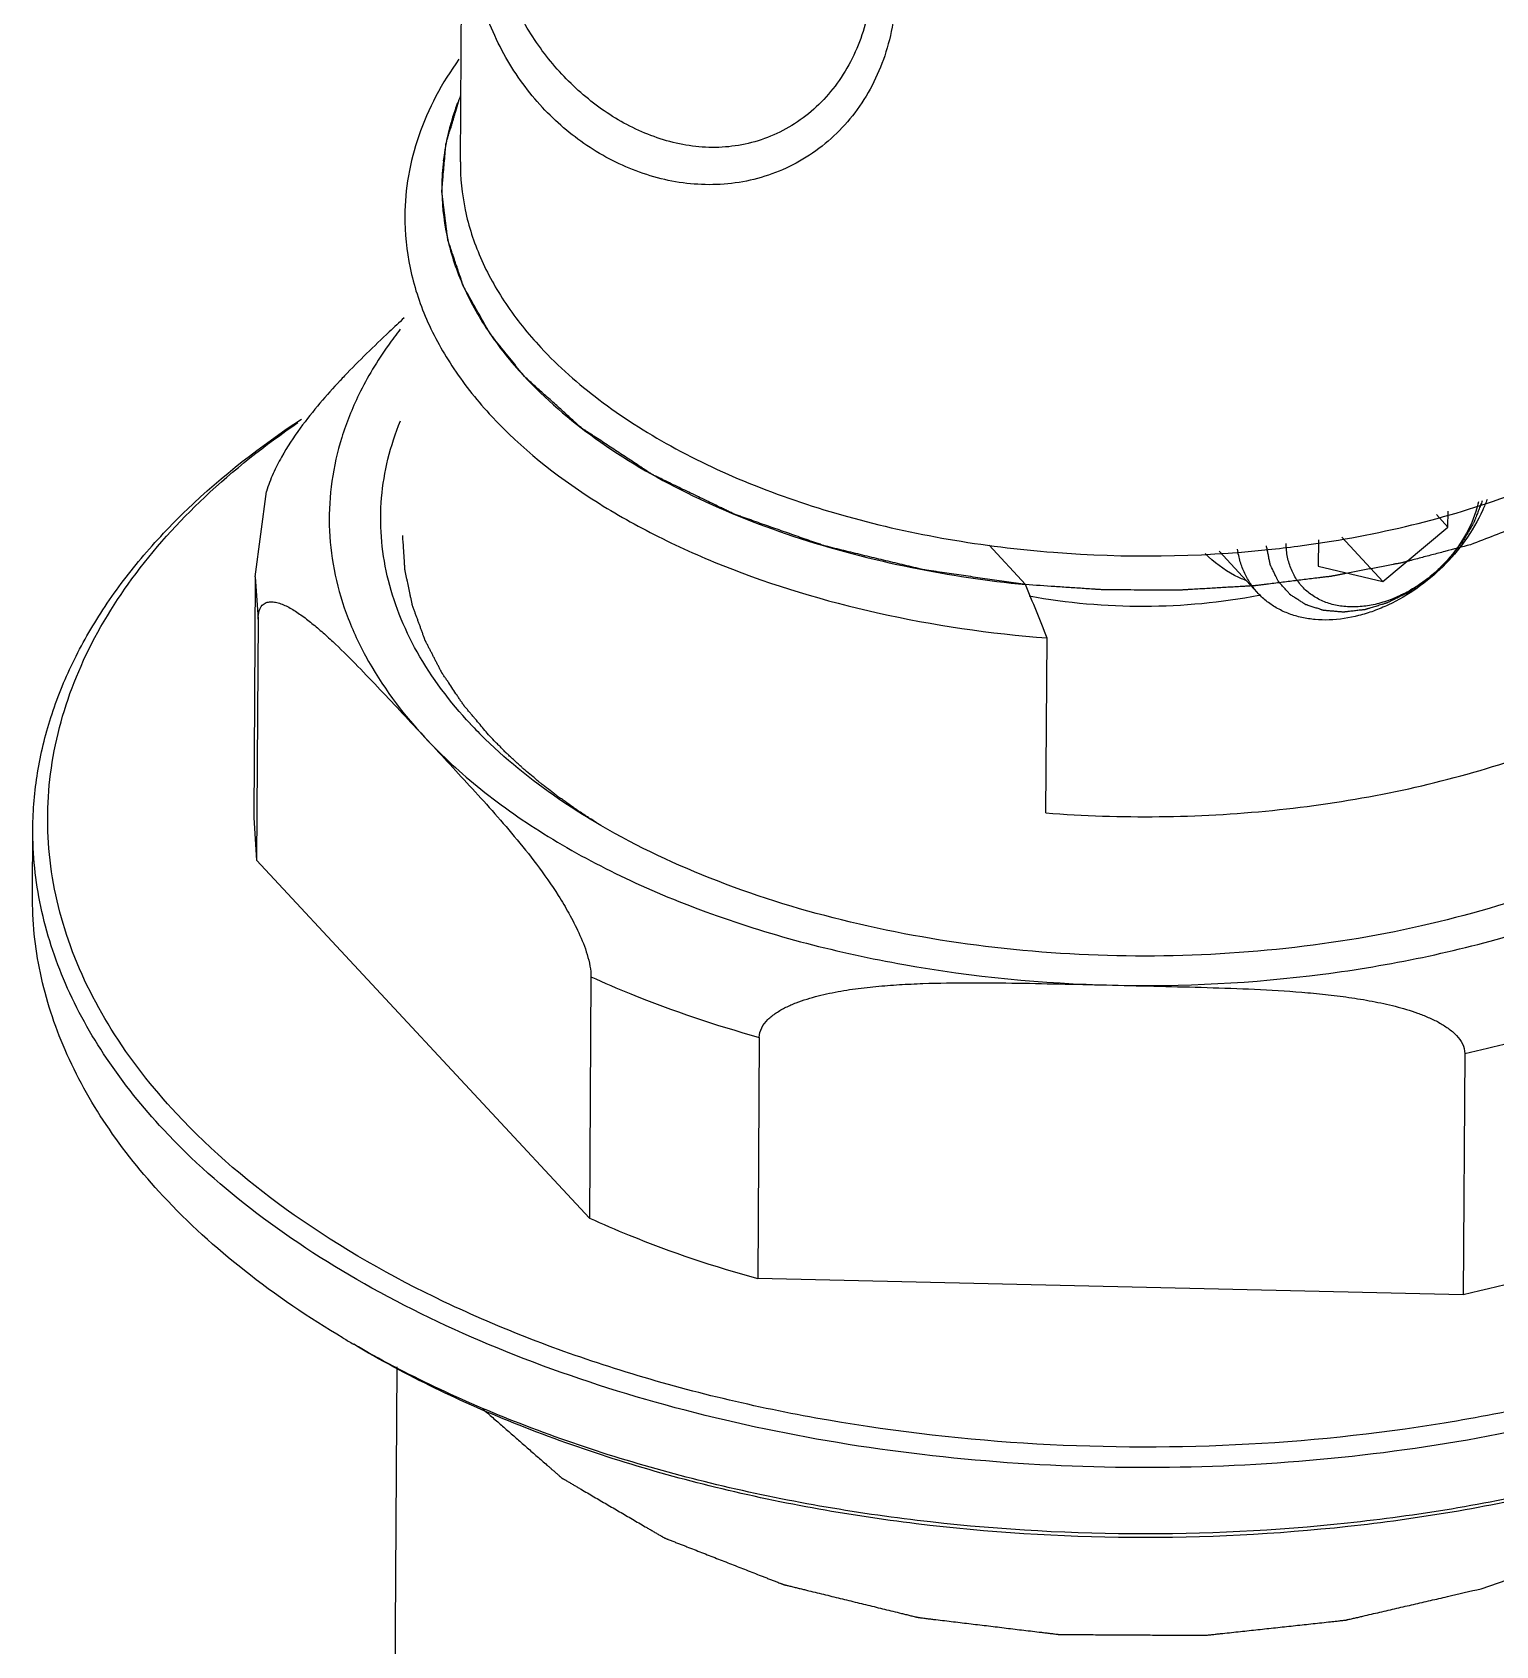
# Model space of a CAD drawing. Header units: millimetres. Extents: x 601 to 1195, y -13 to 407.
# Drawn here: x 1047.75 to 1067.64, y 316.78 to 338.71 of the extents above; entities that cross this region are included whole.
import ezdxf

# ---------------------------------------------------------------- set-up
doc = ezdxf.new("R2010")
doc.units = ezdxf.units.MM
doc.header["$LTSCALE"] = 0.1

msp = doc.modelspace()

# ---------------------------------------------------------------- linework, layer by layer
for p, q in [((1053.571, 336.953), (1053.599, 341.262)), ((1050.784, 331.314), (1050.938, 332.472)), ((1066.993, 331.989), (1066.835, 332.159)), ((1066.993, 331.989), (1066.995, 332.207)), ((1066.108, 331.249), (1065.549, 331.851)), ((1066.108, 331.249), (1066.993, 331.989)), ((1061.253, 331.206), (1060.756, 331.741)), ((1063.882, 331.659), (1064.415, 331.087)), ((1065.232, 331.814), (1065.23, 331.456)), ((1065.23, 331.456), (1066.108, 331.249)), ((1050.784, 331.314), (1050.762, 328.034)), ((1050.784, 331.314), (1050.822, 330.738)), ((1064.424, 331.062), (1064.435, 331.064)), ((1050.822, 330.738), (1050.801, 327.459)), ((1061.528, 328.103), (1061.544, 330.481)), ((1050.762, 328.034), (1050.801, 327.459)), ((1047.755, 326.988), (1047.761, 327.89)), ((1055.325, 322.596), (1050.801, 327.459)), ((1055.346, 325.876), (1055.325, 322.596)), ((1057.634, 325.052), (1057.612, 321.773)), ((1067.22, 324.832), (1067.199, 321.552)), ((1067.199, 321.552), (1057.612, 321.773)), ((1052.647, 310.394), (1052.714, 320.572))]:
    msp.add_line(p, q)
for centre, radius, start, end in [((1056.452, 336.605), 3.133, 173.3923, 179.6451), ((1059.309, 327.084), 10.094, 136.4128, 136.923), ((1062.94, 347.076), 15.478, 275.9748, 277.4632), ((1062.783, 346.641), 15.51, 258.5546, 264.3374), ((931.559, 278.791), 139.885, 21.68565, 22.00573), ((1058.245, 333.54), 6.202, 222.9627, 225.6559), ((1063.431, 341.811), 17.397, 282.5791, 286.7442), ((1059.17, 333.035), 14.051, 239.2209, 239.87)]:
    msp.add_arc(centre, radius, start, end)
for points, knots in [([(1054.949, 338.147), (1054.782, 338.326), (1054.477, 338.728), (1054.138, 339.435), (1053.926, 340.259), (1053.841, 341.187), (1053.854, 342.186), (1053.936, 343.516), (1054.003, 344.51), (1054.007, 345.155)], [0, 0, 0, 0, 0.100808, 0.206522, 0.32176, 0.449997, 0.589638, 0.733648, 1, 1, 1, 1]), ([(1054.686, 337.694), (1054.495, 337.899), (1054.152, 338.369), (1053.803, 339.207), (1053.62, 340.178), (1053.596, 340.867), (1053.599, 341.229)], [0, 0, 0, 0, 0.222046, 0.455702, 0.712808, 1, 1, 1, 1]), ([(1059.178, 339.597), (1059.176, 339.32), (1059.102, 338.776), (1058.814, 338.16), (1058.485, 337.76), (1058.198, 337.515), (1057.877, 337.328), (1057.532, 337.205), (1057.174, 337.145), (1056.694, 337.15), (1056.106, 337.299), (1055.474, 337.651), (1055.112, 337.971), (1054.949, 338.147)], [0, 0, 0, 0, 0.139126, 0.271027, 0.334926, 0.397604, 0.459194, 0.519993, 0.58027, 0.640222, 0.759715, 0.879574, 1, 1, 1, 1]), ([(1059.494, 339.355), (1059.492, 339.049), (1059.404, 338.447), (1059.009, 337.644), (1058.49, 337.134), (1058.003, 336.857), (1057.613, 336.717), (1057.207, 336.644), (1056.664, 336.635), (1055.996, 336.778), (1055.275, 337.149), (1054.867, 337.499), (1054.686, 337.694)], [0, 0, 0, 0, 0.137157, 0.267921, 0.394228, 0.456433, 0.518085, 0.579331, 0.640225, 0.760999, 0.880871, 1, 1, 1, 1]), ([(1053.55, 338.348), (1053.322, 338.028), (1053.043, 337.51), (1052.851, 336.771), (1052.817, 336.402), (1052.816, 336.22)], [0, 0, 0, 0, 0.515784, 0.760083, 1, 1, 1, 1]), ([(1054.442, 334.035), (1054.412, 334.072), (1054.353, 334.146), (1054.265, 334.256), (1054.191, 334.348), (1054.132, 334.421), (1054.088, 334.476), (1054.051, 334.522), (1054.022, 334.559), (1054.003, 334.582), (1053.988, 334.6), (1053.979, 334.612), (1053.973, 334.62), (1053.969, 334.625), (1053.967, 334.63), (1053.963, 334.636), (1053.958, 334.646), (1053.951, 334.658), (1053.939, 334.678), (1053.926, 334.703), (1053.909, 334.732), (1053.887, 334.772), (1053.848, 334.841), (1053.792, 334.94), (1053.737, 335.039), (1053.698, 335.109), (1053.676, 335.148), (1053.659, 335.178), (1053.645, 335.203), (1053.634, 335.223), (1053.627, 335.235), (1053.622, 335.245), (1053.618, 335.251), (1053.615, 335.256), (1053.613, 335.261), (1053.611, 335.27), (1053.606, 335.282), (1053.6, 335.302), (1053.591, 335.327), (1053.578, 335.366), (1053.561, 335.416), (1053.541, 335.475), (1053.521, 335.535), (1053.501, 335.594), (1053.481, 335.654), (1053.461, 335.713), (1053.444, 335.763), (1053.431, 335.802), (1053.422, 335.827), (1053.416, 335.847), (1053.411, 335.862), (1053.407, 335.874), (1053.404, 335.883), (1053.402, 335.888), (1053.401, 335.892), (1053.4, 335.895), (1053.4, 335.901), (1053.399, 335.91), (1053.397, 335.923), (1053.395, 335.938), (1053.392, 335.959), (1053.389, 335.985), (1053.384, 336.026), (1053.378, 336.078), (1053.37, 336.14), (1053.362, 336.202), (1053.355, 336.264), (1053.347, 336.327), (1053.339, 336.389), (1053.333, 336.44), (1053.328, 336.482), (1053.325, 336.508), (1053.322, 336.528), (1053.321, 336.541), (1053.319, 336.551), (1053.319, 336.556), (1053.32, 336.561), (1053.32, 336.567), (1053.321, 336.577), (1053.322, 336.59), (1053.324, 336.61), (1053.326, 336.635), (1053.329, 336.665), (1053.332, 336.705), (1053.338, 336.776), (1053.347, 336.876), (1053.356, 336.977), (1053.362, 337.048), (1053.365, 337.088), (1053.368, 337.118), (1053.37, 337.143), (1053.372, 337.163), (1053.373, 337.176), (1053.374, 337.186), (1053.375, 337.192), (1053.375, 337.197), (1053.376, 337.202), (1053.379, 337.211), (1053.383, 337.224), (1053.389, 337.245), (1053.397, 337.271), (1053.41, 337.312), (1053.425, 337.364), (1053.444, 337.426), (1053.463, 337.489), (1053.482, 337.551), (1053.507, 337.634), (1053.538, 337.737), (1053.563, 337.82), (1053.576, 337.861)], [0, 0, 0, 0, 0.03125, 0.0625, 0.09375, 0.109375, 0.125, 0.140625, 0.148438, 0.15625, 0.160156, 0.164062, 0.166016, 0.166992, 0.167969, 0.169922, 0.171875, 0.175781, 0.179688, 0.1875, 0.195312, 0.203125, 0.21875, 0.25, 0.28125, 0.296875, 0.304688, 0.3125, 0.320312, 0.324219, 0.328125, 0.330078, 0.332031, 0.333008, 0.333984, 0.335938, 0.339844, 0.34375, 0.351562, 0.359375, 0.375, 0.390625, 0.40625, 0.421875, 0.4375, 0.453125, 0.46875, 0.476562, 0.484375, 0.488281, 0.492188, 0.496094, 0.498047, 0.499023, 0.5, 0.500977, 0.501953, 0.503906, 0.507812, 0.511719, 0.515625, 0.523438, 0.53125, 0.546875, 0.5625, 0.578125, 0.59375, 0.609375, 0.625, 0.640625, 0.648438, 0.65625, 0.660156, 0.664062, 0.666016, 0.666992, 0.667969, 0.669922, 0.671875, 0.675781, 0.679688, 0.6875, 0.695312, 0.703125, 0.71875, 0.75, 0.78125, 0.796875, 0.804688, 0.8125, 0.820312, 0.824219, 0.828125, 0.830078, 0.832031, 0.833008, 0.833984, 0.835938, 0.839844, 0.84375, 0.851562, 0.859375, 0.875, 0.890625, 0.90625, 0.921875, 0.9375, 0.96875, 1, 1, 1, 1]), ([(1053.534, 337.756), (1053.509, 337.692), (1053.42, 337.435), (1053.363, 337.167), (1053.339, 336.966)], [0, 0, 0, 0, 0.254195, 1, 1, 1, 1]), ([(1072.077, 337.742), (1072.092, 337.669), (1072.122, 337.523), (1072.16, 337.341), (1072.19, 337.195), (1072.212, 337.085), (1072.235, 336.976), (1072.254, 336.885), (1072.269, 336.812), (1072.28, 336.757), (1072.29, 336.711), (1072.297, 336.675), (1072.303, 336.648), (1072.307, 336.625), (1072.311, 336.607), (1072.314, 336.595), (1072.315, 336.586), (1072.317, 336.58), (1072.318, 336.576), (1072.318, 336.574), (1072.317, 336.572), (1072.317, 336.569), (1072.316, 336.562), (1072.314, 336.552), (1072.312, 336.538), (1072.309, 336.524), (1072.306, 336.506), (1072.3, 336.474), (1072.293, 336.429), (1072.283, 336.374), (1072.274, 336.319), (1072.264, 336.264), (1072.252, 336.191), (1072.236, 336.1), (1072.217, 335.99), (1072.198, 335.881), (1072.182, 335.79), (1072.169, 335.717), (1072.16, 335.662), (1072.151, 335.607), (1072.141, 335.552), (1072.133, 335.507), (1072.128, 335.475), (1072.124, 335.457), (1072.122, 335.443), (1072.12, 335.429), (1072.118, 335.419), (1072.117, 335.412), (1072.116, 335.409), (1072.116, 335.407), (1072.115, 335.405), (1072.113, 335.401), (1072.109, 335.395), (1072.104, 335.386), (1072.098, 335.375), (1072.088, 335.358), (1072.075, 335.336), (1072.06, 335.309), (1072.04, 335.274), (1072.014, 335.23), (1071.984, 335.176), (1071.943, 335.106), (1071.893, 335.017), (1071.832, 334.911), (1071.771, 334.805), (1071.71, 334.699), (1071.659, 334.611), (1071.619, 334.54), (1071.588, 334.487), (1071.563, 334.443), (1071.542, 334.407), (1071.527, 334.381), (1071.512, 334.354), (1071.499, 334.332), (1071.489, 334.315), (1071.483, 334.304), (1071.478, 334.295), (1071.474, 334.288), (1071.471, 334.283), (1071.469, 334.279), (1071.467, 334.277), (1071.467, 334.275), (1071.465, 334.273), (1071.463, 334.271), (1071.459, 334.268), (1071.454, 334.263), (1071.448, 334.257), (1071.44, 334.249), (1071.43, 334.239), (1071.413, 334.224), (1071.393, 334.204), (1071.368, 334.181), (1071.344, 334.157), (1071.311, 334.125), (1071.27, 334.086), (1071.221, 334.039), (1071.156, 333.976), (1071.074, 333.898), (1070.976, 333.803), (1070.878, 333.709), (1070.78, 333.615), (1070.698, 333.536), (1070.633, 333.473), (1070.584, 333.426), (1070.543, 333.387), (1070.51, 333.355), (1070.486, 333.332), (1070.465, 333.312), (1070.449, 333.296), (1070.439, 333.286), (1070.431, 333.279), (1070.425, 333.274), (1070.422, 333.27), (1070.42, 333.268), (1070.417, 333.267), (1070.413, 333.265), (1070.405, 333.26), (1070.393, 333.252), (1070.377, 333.242), (1070.36, 333.232), (1070.338, 333.219), (1070.3, 333.195), (1070.245, 333.162), (1070.18, 333.122), (1070.114, 333.082), (1070.048, 333.042), (1069.961, 332.989), (1069.851, 332.922), (1069.72, 332.843), (1069.589, 332.763), (1069.479, 332.696), (1069.392, 332.643), (1069.326, 332.603), (1069.26, 332.563), (1069.195, 332.523), (1069.14, 332.49), (1069.102, 332.466), (1069.08, 332.453), (1069.063, 332.443), (1069.047, 332.433), (1069.035, 332.425), (1069.026, 332.42), (1069.023, 332.418), (1069.02, 332.417), (1069.017, 332.415), (1069.011, 332.413), (1069.003, 332.41), (1068.989, 332.405), (1068.973, 332.398), (1068.946, 332.388), (1068.912, 332.375), (1068.872, 332.359), (1068.818, 332.338), (1068.751, 332.312), (1068.67, 332.281), (1068.563, 332.239), (1068.428, 332.187), (1068.267, 332.124), (1068.106, 332.061), (1067.891, 331.978), (1067.622, 331.874), (1067.407, 331.79), (1067.299, 331.748)], [0, 0, 0, 0, 0.03125, 0.0625, 0.078125, 0.09375, 0.109375, 0.125, 0.132812, 0.140625, 0.148438, 0.152344, 0.15625, 0.160156, 0.162109, 0.164062, 0.165039, 0.166016, 0.166504, 0.166748, 0.166992, 0.16748, 0.167969, 0.169922, 0.171875, 0.173828, 0.175781, 0.179688, 0.1875, 0.195312, 0.203125, 0.210938, 0.21875, 0.234375, 0.25, 0.265625, 0.28125, 0.289062, 0.296875, 0.304688, 0.3125, 0.320312, 0.324219, 0.326172, 0.328125, 0.330078, 0.332031, 0.33252, 0.333008, 0.333252, 0.333496, 0.333984, 0.334961, 0.335938, 0.337891, 0.339844, 0.34375, 0.347656, 0.351562, 0.359375, 0.367188, 0.375, 0.390625, 0.40625, 0.421875, 0.4375, 0.453125, 0.460938, 0.46875, 0.476562, 0.480469, 0.484375, 0.488281, 0.492188, 0.494141, 0.496094, 0.49707, 0.498047, 0.499023, 0.499512, 0.499756, 0.5, 0.500244, 0.500488, 0.500977, 0.501953, 0.50293, 0.503906, 0.505859, 0.507812, 0.511719, 0.515625, 0.519531, 0.523438, 0.53125, 0.539062, 0.546875, 0.5625, 0.578125, 0.59375, 0.609375, 0.625, 0.632812, 0.640625, 0.648438, 0.652344, 0.65625, 0.660156, 0.662109, 0.664062, 0.665039, 0.666016, 0.666504, 0.666748, 0.666992, 0.66748, 0.667969, 0.669922, 0.671875, 0.673828, 0.675781, 0.679688, 0.6875, 0.695312, 0.703125, 0.710938, 0.71875, 0.734375, 0.75, 0.765625, 0.78125, 0.789062, 0.796875, 0.804688, 0.8125, 0.820312, 0.824219, 0.826172, 0.828125, 0.830078, 0.832031, 0.83252, 0.833008, 0.833252, 0.833496, 0.833984, 0.834961, 0.835938, 0.837891, 0.839844, 0.84375, 0.847656, 0.851562, 0.859375, 0.867188, 0.875, 0.890625, 0.90625, 0.921875, 0.9375, 0.96875, 1, 1, 1, 1]), ([(1053.571, 336.954), (1053.569, 336.735), (1053.615, 336.288), (1053.828, 335.634), (1054.18, 335.002), (1054.491, 334.616), (1054.664, 334.43)], [0, 0, 0, 0, 0.233664, 0.474587, 0.728802, 1, 1, 1, 1]), ([(1064.951, 331.729), (1065.443, 331.794), (1066.4, 331.967), (1067.762, 332.365), (1068.99, 332.887), (1070.052, 333.519), (1070.919, 334.247), (1071.567, 335.054), (1071.909, 335.79), (1072.045, 336.385), (1072.069, 336.682), (1072.07, 336.83)], [0, 0, 0, 0, 0.157512, 0.308082, 0.449417, 0.579907, 0.698822, 0.806738, 0.905776, 0.953223, 1, 1, 1, 1]), ([(1053.319, 336.625), (1053.317, 336.401), (1053.364, 335.944), (1053.581, 335.276), (1053.94, 334.63), (1054.256, 334.236), (1054.433, 334.045)], [0, 0, 0, 0, 0.233802, 0.474641, 0.728559, 1, 1, 1, 1]), ([(1052.816, 336.22), (1052.814, 335.983), (1052.864, 335.5), (1053.094, 334.793), (1053.475, 334.111), (1053.811, 333.694), (1053.998, 333.492)], [0, 0, 0, 0, 0.233694, 0.474448, 0.728483, 1, 1, 1, 1]), ([(1052.807, 334.832), (1052.739, 334.769), (1052.464, 334.512), (1052.193, 334.25), (1051.997, 334.044)], [0, 0, 0, 0, 0.245312, 1, 1, 1, 1]), ([(1052.755, 334.68), (1052.699, 334.609), (1052.488, 334.327), (1052.306, 334.024), (1052.191, 333.79)], [0, 0, 0, 0, 0.257858, 1, 1, 1, 1]), ([(1054.664, 334.43), (1054.905, 334.171), (1055.464, 333.678), (1056.445, 333.053), (1057.582, 332.523), (1058.848, 332.103), (1060.211, 331.8), (1062.119, 331.563), (1063.584, 331.581), (1064.551, 331.682)], [0, 0, 0, 0, 0.10033, 0.210166, 0.328811, 0.455157, 0.587607, 0.724113, 1, 1, 1, 1]), ([(1054.433, 334.045), (1054.726, 333.728), (1055.424, 333.132), (1056.665, 332.406), (1058.114, 331.823), (1059.16, 331.55), (1059.706, 331.439)], [0, 0, 0, 0, 0.217119, 0.457812, 0.720145, 1, 1, 1, 1]), ([(1051.936, 333.979), (1051.842, 333.879), (1051.655, 333.67), (1051.383, 333.328), (1051.171, 333.007), (1051.021, 332.716), (1050.96, 332.556), (1050.938, 332.472)], [0, 0, 0, 0, 0.224643, 0.462299, 0.719333, 0.857471, 1, 1, 1, 1]), ([(1061.252, 331.206), (1061.166, 331.219), (1060.993, 331.244), (1060.733, 331.281), (1060.517, 331.313), (1060.344, 331.338), (1060.214, 331.357), (1060.106, 331.372), (1060.02, 331.385), (1059.966, 331.393), (1059.923, 331.399), (1059.896, 331.403), (1059.877, 331.406), (1059.866, 331.407), (1059.855, 331.41), (1059.842, 331.413), (1059.821, 331.418), (1059.795, 331.425), (1059.753, 331.435), (1059.7, 331.447), (1059.637, 331.463), (1059.553, 331.483), (1059.406, 331.519), (1059.195, 331.569), (1058.985, 331.62), (1058.837, 331.656), (1058.753, 331.676), (1058.69, 331.691), (1058.638, 331.704), (1058.595, 331.714), (1058.569, 331.721), (1058.548, 331.726), (1058.535, 331.729), (1058.524, 331.731), (1058.517, 331.734), (1058.51, 331.736), (1058.496, 331.741), (1058.474, 331.749), (1058.446, 331.759), (1058.417, 331.769), (1058.379, 331.782), (1058.312, 331.805), (1058.217, 331.839), (1058.103, 331.879), (1057.989, 331.919), (1057.874, 331.959), (1057.76, 331.999), (1057.646, 332.039), (1057.551, 332.073), (1057.474, 332.1), (1057.427, 332.116), (1057.389, 332.13), (1057.36, 332.14), (1057.336, 332.148), (1057.32, 332.154), (1057.31, 332.157), (1057.303, 332.16), (1057.297, 332.163), (1057.288, 332.167), (1057.273, 332.174), (1057.251, 332.185), (1057.224, 332.198), (1057.19, 332.215), (1057.146, 332.236), (1057.076, 332.269), (1056.989, 332.312), (1056.884, 332.362), (1056.779, 332.413), (1056.674, 332.464), (1056.569, 332.514), (1056.464, 332.565), (1056.377, 332.607), (1056.316, 332.637), (1056.281, 332.653), (1056.255, 332.666), (1056.228, 332.679), (1056.209, 332.688), (1056.196, 332.695), (1056.19, 332.697), (1056.186, 332.699), (1056.182, 332.702), (1056.175, 332.706), (1056.166, 332.712), (1056.151, 332.722), (1056.132, 332.734), (1056.102, 332.754), (1056.064, 332.779), (1056.019, 332.808), (1055.959, 332.848), (1055.854, 332.917), (1055.734, 332.996), (1055.613, 333.075), (1055.523, 333.134), (1055.448, 333.183), (1055.388, 333.223), (1055.343, 333.252), (1055.305, 333.277), (1055.275, 333.296), (1055.256, 333.309), (1055.241, 333.319), (1055.232, 333.325), (1055.225, 333.329), (1055.222, 333.332), (1055.219, 333.334), (1055.215, 333.338), (1055.206, 333.346), (1055.192, 333.358), (1055.174, 333.375), (1055.155, 333.392), (1055.131, 333.414), (1055.088, 333.452), (1055.027, 333.507), (1054.954, 333.573), (1054.881, 333.639), (1054.808, 333.705), (1054.71, 333.793), (1054.588, 333.903), (1054.49, 333.991), (1054.442, 334.035)], [0, 0, 0, 0, 0.03125, 0.0625, 0.09375, 0.109375, 0.125, 0.140625, 0.148438, 0.15625, 0.160156, 0.164062, 0.166016, 0.166992, 0.167969, 0.169922, 0.171875, 0.175781, 0.179688, 0.1875, 0.195312, 0.203125, 0.21875, 0.25, 0.28125, 0.296875, 0.304688, 0.3125, 0.320312, 0.324219, 0.328125, 0.330078, 0.332031, 0.333008, 0.333984, 0.334961, 0.335938, 0.339844, 0.34375, 0.347656, 0.351562, 0.359375, 0.375, 0.390625, 0.40625, 0.421875, 0.4375, 0.453125, 0.46875, 0.476562, 0.484375, 0.488281, 0.492188, 0.496094, 0.498047, 0.499023, 0.5, 0.500977, 0.501953, 0.503906, 0.507812, 0.511719, 0.515625, 0.523438, 0.53125, 0.546875, 0.5625, 0.578125, 0.59375, 0.609375, 0.625, 0.640625, 0.648438, 0.652344, 0.65625, 0.660156, 0.664062, 0.665039, 0.666016, 0.666504, 0.666992, 0.667969, 0.669922, 0.671875, 0.675781, 0.679688, 0.6875, 0.695312, 0.703125, 0.71875, 0.75, 0.765625, 0.78125, 0.796875, 0.804688, 0.8125, 0.820312, 0.824219, 0.828125, 0.830078, 0.832031, 0.833008, 0.833496, 0.833984, 0.834961, 0.835938, 0.839844, 0.84375, 0.847656, 0.851562, 0.859375, 0.875, 0.890625, 0.90625, 0.921875, 0.9375, 0.96875, 1, 1, 1, 1]), ([(1052.191, 333.79), (1052.1, 333.601), (1051.945, 333.216), (1051.809, 332.616), (1051.773, 332.01), (1051.84, 331.405), (1052.007, 330.806), (1052.371, 330.006), (1052.778, 329.462), (1053.09, 329.127)], [0, 0, 0, 0, 0.124037, 0.244293, 0.362808, 0.481731, 0.603215, 0.729237, 1, 1, 1, 1]), ([(1047.761, 327.89), (1047.763, 328.144), (1047.806, 328.657), (1047.99, 329.415), (1048.291, 330.16), (1048.705, 330.885), (1049.23, 331.584), (1050.092, 332.498), (1050.86, 333.093), (1051.41, 333.456)], [0, 0, 0, 0, 0.110029, 0.221795, 0.336907, 0.456733, 0.582367, 0.714566, 1, 1, 1, 1]), ([(1049.712, 324.016), (1049.383, 324.37), (1048.804, 325.108), (1048.202, 326.334), (1047.924, 327.606), (1047.985, 328.89), (1048.38, 330.147), (1049.093, 331.344), (1050.101, 332.459), (1050.918, 333.105), (1051.364, 333.411)], [0, 0, 0, 0, 0.130771, 0.251845, 0.366519, 0.479475, 0.595656, 0.719371, 0.853632, 1, 1, 1, 1]), ([(1053.707, 329.313), (1053.431, 329.61), (1053.067, 330.09), (1052.73, 330.793), (1052.565, 331.32), (1052.484, 331.853), (1052.487, 332.388), (1052.575, 332.92), (1052.688, 333.265), (1052.756, 333.434)], [0, 0, 0, 0, 0.271579, 0.398404, 0.520643, 0.640008, 0.758406, 0.877782, 1, 1, 1, 1]), ([(1053.998, 333.492), (1054.398, 333.062), (1055.121, 332.487), (1056.212, 331.866), (1057.491, 331.292), (1059.272, 330.759), (1060.77, 330.541), (1061.544, 330.481)], [0, 0, 0, 0, 0.21264, 0.329968, 0.454053, 0.719131, 1, 1, 1, 1]), ([(1067.459, 332.347), (1067.451, 332.326), (1067.435, 332.285), (1067.411, 332.222), (1067.391, 332.17), (1067.377, 332.134), (1067.369, 332.113), (1067.363, 332.097), (1067.358, 332.084), (1067.354, 332.074), (1067.351, 332.067), (1067.349, 332.062), (1067.346, 332.057), (1067.341, 332.048), (1067.331, 332.03), (1067.316, 332.004), (1067.292, 331.963), (1067.268, 331.922), (1067.244, 331.881), (1067.226, 331.851), (1067.212, 331.825), (1067.2, 331.805), (1067.193, 331.793), (1067.188, 331.785), (1067.186, 331.78), (1067.181, 331.774), (1067.175, 331.767), (1067.163, 331.753), (1067.139, 331.722), (1067.101, 331.674), (1067.062, 331.627), (1067.032, 331.589), (1067.013, 331.565), (1066.997, 331.546), (1066.986, 331.532), (1066.977, 331.52), (1066.967, 331.511), (1066.959, 331.503), (1066.947, 331.493), (1066.929, 331.476), (1066.907, 331.455), (1066.88, 331.43), (1066.853, 331.404), (1066.826, 331.379), (1066.799, 331.354), (1066.776, 331.333), (1066.758, 331.316), (1066.747, 331.306), (1066.738, 331.298), (1066.729, 331.289), (1066.716, 331.281), (1066.701, 331.27), (1066.681, 331.256), (1066.656, 331.239), (1066.616, 331.211), (1066.566, 331.176), (1066.516, 331.142), (1066.483, 331.119), (1066.468, 331.109), (1066.46, 331.104), (1066.454, 331.099), (1066.449, 331.096), (1066.441, 331.093), (1066.429, 331.087), (1066.408, 331.076), (1066.381, 331.063), (1066.349, 331.048), (1066.306, 331.027), (1066.264, 331.006), (1066.221, 330.985), (1066.195, 330.972), (1066.176, 330.963), (1066.167, 330.958), (1066.161, 330.956), (1066.156, 330.954), (1066.149, 330.952), (1066.138, 330.949), (1066.125, 330.945), (1066.108, 330.94), (1066.087, 330.933), (1066.049, 330.922), (1066.005, 330.908), (1065.962, 330.895), (1065.935, 330.887), (1065.913, 330.88), (1065.897, 330.876), (1065.883, 330.871), (1065.874, 330.869), (1065.868, 330.867), (1065.864, 330.865), (1065.86, 330.865), (1065.855, 330.865), (1065.845, 330.864), (1065.832, 330.862), (1065.816, 330.86), (1065.795, 330.858), (1065.768, 330.855), (1065.726, 330.85), (1065.683, 330.845), (1065.646, 330.84), (1065.625, 330.838), (1065.609, 330.836), (1065.596, 330.835), (1065.585, 330.833), (1065.578, 330.833), (1065.573, 330.832), (1065.568, 330.832), (1065.559, 330.833), (1065.542, 330.835), (1065.517, 330.837), (1065.477, 330.84), (1065.437, 330.844), (1065.397, 330.847), (1065.372, 330.85), (1065.352, 330.851), (1065.337, 330.853), (1065.322, 330.854), (1065.311, 330.855), (1065.303, 330.856), (1065.298, 330.856), (1065.293, 330.858), (1065.286, 330.86), (1065.278, 330.863), (1065.267, 330.867), (1065.249, 330.872), (1065.227, 330.88), (1065.192, 330.891), (1065.156, 330.903), (1065.121, 330.914), (1065.099, 330.921), (1065.082, 330.927), (1065.071, 330.931), (1065.063, 330.933), (1065.059, 330.934), (1065.057, 330.935), (1065.055, 330.936), (1065.053, 330.938), (1065.049, 330.94), (1065.042, 330.945), (1065.033, 330.951), (1065.018, 330.961), (1064.999, 330.973), (1064.976, 330.987), (1064.953, 331.002), (1064.93, 331.017), (1064.908, 331.031), (1064.889, 331.043), (1064.873, 331.053), (1064.864, 331.059), (1064.857, 331.064), (1064.854, 331.066), (1064.851, 331.068), (1064.849, 331.069), (1064.848, 331.07), (1064.845, 331.073), (1064.84, 331.079), (1064.833, 331.087), (1064.821, 331.101), (1064.806, 331.117), (1064.783, 331.144), (1064.759, 331.17), (1064.735, 331.197), (1064.721, 331.214), (1064.709, 331.227), (1064.701, 331.235), (1064.695, 331.242), (1064.691, 331.247), (1064.687, 331.251), (1064.685, 331.255), (1064.682, 331.261), (1064.678, 331.27), (1064.672, 331.282), (1064.666, 331.295), (1064.658, 331.311), (1064.648, 331.331), (1064.632, 331.364), (1064.616, 331.396), (1064.602, 331.425), (1064.594, 331.441), (1064.588, 331.454), (1064.583, 331.464), (1064.58, 331.471), (1064.578, 331.475), (1064.577, 331.48), (1064.576, 331.486), (1064.574, 331.495), (1064.572, 331.507), (1064.569, 331.521), (1064.565, 331.54), (1064.558, 331.573), (1064.549, 331.62), (1064.537, 331.677), (1064.529, 331.714), (1064.526, 331.733)], [0, 0, 0, 0, 0.015625, 0.03125, 0.046875, 0.054688, 0.058594, 0.0625, 0.066406, 0.068359, 0.070312, 0.071289, 0.072266, 0.074219, 0.078125, 0.085938, 0.09375, 0.109375, 0.117188, 0.125, 0.132812, 0.136719, 0.140625, 0.141602, 0.142578, 0.144531, 0.146484, 0.148438, 0.15625, 0.171875, 0.1875, 0.195312, 0.203125, 0.207031, 0.210938, 0.214844, 0.216797, 0.21875, 0.222656, 0.226562, 0.234375, 0.242188, 0.25, 0.257812, 0.265625, 0.273438, 0.277344, 0.28125, 0.283203, 0.285156, 0.289062, 0.292969, 0.296875, 0.304688, 0.3125, 0.328125, 0.34375, 0.351562, 0.353516, 0.355469, 0.357422, 0.358398, 0.359375, 0.363281, 0.367188, 0.375, 0.382812, 0.390625, 0.40625, 0.414062, 0.421875, 0.425781, 0.427734, 0.428711, 0.429688, 0.431641, 0.433594, 0.4375, 0.441406, 0.445312, 0.453125, 0.46875, 0.476562, 0.484375, 0.488281, 0.492188, 0.496094, 0.498047, 0.499023, 0.5, 0.500977, 0.501953, 0.503906, 0.507812, 0.511719, 0.515625, 0.523438, 0.53125, 0.546875, 0.554688, 0.558594, 0.5625, 0.566406, 0.568359, 0.570312, 0.571289, 0.572266, 0.574219, 0.578125, 0.585938, 0.59375, 0.609375, 0.617188, 0.625, 0.628906, 0.632812, 0.636719, 0.640625, 0.641602, 0.642578, 0.644531, 0.646484, 0.648438, 0.652344, 0.65625, 0.664062, 0.671875, 0.6875, 0.695312, 0.703125, 0.707031, 0.710938, 0.712891, 0.713867, 0.714355, 0.714844, 0.71582, 0.716797, 0.71875, 0.722656, 0.726562, 0.734375, 0.742188, 0.75, 0.757812, 0.765625, 0.773438, 0.777344, 0.78125, 0.783203, 0.78418, 0.785156, 0.785645, 0.786133, 0.787109, 0.789062, 0.792969, 0.796875, 0.804688, 0.8125, 0.828125, 0.835938, 0.84375, 0.847656, 0.851562, 0.853516, 0.855469, 0.857422, 0.858398, 0.859375, 0.863281, 0.867188, 0.871094, 0.875, 0.882812, 0.890625, 0.90625, 0.914062, 0.917969, 0.921875, 0.925781, 0.927734, 0.928711, 0.929688, 0.931641, 0.933594, 0.9375, 0.941406, 0.945312, 0.953125, 0.96875, 0.984375, 1, 1, 1, 1]), ([(1067.407, 332.331), (1067.397, 332.287), (1067.348, 332.105), (1067.266, 331.934), (1067.19, 331.813)], [0, 0, 0, 0, 0.240609, 1, 1, 1, 1]), ([(1067.524, 332.365), (1067.506, 332.316), (1067.425, 332.119), (1067.316, 331.933), (1067.222, 331.802)], [0, 0, 0, 0, 0.24356, 1, 1, 1, 1]), ([(1053.97, 329.147), (1053.926, 329.199), (1053.86, 329.277), (1053.784, 329.368), (1053.74, 329.42), (1053.707, 329.459), (1053.68, 329.491), (1053.658, 329.517), (1053.644, 329.533), (1053.633, 329.546), (1053.627, 329.554), (1053.621, 329.561), (1053.616, 329.568), (1053.608, 329.58), (1053.596, 329.597), (1053.577, 329.625), (1053.554, 329.66), (1053.516, 329.717), (1053.469, 329.787), (1053.422, 329.857), (1053.389, 329.906), (1053.37, 329.934), (1053.355, 329.955), (1053.341, 329.976), (1053.331, 329.992), (1053.324, 330.002), (1053.32, 330.007), (1053.317, 330.013), (1053.313, 330.019), (1053.309, 330.028), (1053.302, 330.042), (1053.293, 330.059), (1053.279, 330.087), (1053.261, 330.121), (1053.24, 330.163), (1053.218, 330.204), (1053.197, 330.246), (1053.176, 330.287), (1053.154, 330.328), (1053.137, 330.363), (1053.122, 330.391), (1053.112, 330.411), (1053.103, 330.428), (1053.097, 330.441), (1053.093, 330.447), (1053.09, 330.453), (1053.089, 330.458), (1053.086, 330.465), (1053.081, 330.478), (1053.075, 330.497), (1053.067, 330.519), (1053.056, 330.548), (1053.043, 330.585), (1053.027, 330.629), (1053.011, 330.673), (1052.995, 330.717), (1052.979, 330.761), (1052.963, 330.805), (1052.949, 330.842), (1052.939, 330.871), (1052.932, 330.89), (1052.927, 330.904), (1052.923, 330.914), (1052.921, 330.921), (1052.919, 330.928), (1052.916, 330.941), (1052.912, 330.96), (1052.906, 330.99), (1052.898, 331.027), (1052.885, 331.087), (1052.869, 331.161), (1052.854, 331.236), (1052.841, 331.295), (1052.833, 331.332), (1052.827, 331.362), (1052.823, 331.381), (1052.82, 331.394), (1052.819, 331.401), (1052.818, 331.409), (1052.818, 331.418), (1052.817, 331.433), (1052.815, 331.451), (1052.813, 331.481), (1052.811, 331.518), (1052.808, 331.563), (1052.804, 331.622), (1052.797, 331.726), (1052.791, 331.815), (1052.787, 331.874)], [0, 0, 0, 0, 0.0625, 0.09375, 0.109375, 0.125, 0.140625, 0.148438, 0.15625, 0.160156, 0.164062, 0.166016, 0.167969, 0.171875, 0.179688, 0.1875, 0.203125, 0.21875, 0.25, 0.28125, 0.296875, 0.304688, 0.3125, 0.320312, 0.328125, 0.330078, 0.332031, 0.333984, 0.335938, 0.339844, 0.34375, 0.351562, 0.359375, 0.375, 0.390625, 0.40625, 0.421875, 0.4375, 0.453125, 0.46875, 0.476562, 0.484375, 0.492188, 0.496094, 0.498047, 0.5, 0.501953, 0.503906, 0.507812, 0.515625, 0.523438, 0.53125, 0.546875, 0.5625, 0.578125, 0.59375, 0.609375, 0.625, 0.640625, 0.648438, 0.65625, 0.660156, 0.664062, 0.666016, 0.667969, 0.671875, 0.679688, 0.6875, 0.703125, 0.71875, 0.75, 0.78125, 0.796875, 0.8125, 0.820312, 0.828125, 0.832031, 0.833984, 0.835938, 0.839844, 0.84375, 0.851562, 0.859375, 0.875, 0.890625, 0.90625, 0.9375, 1, 1, 1, 1]), ([(1075.948, 331.746), (1076.16, 331.506), (1076.547, 331.015), (1077.014, 330.226), (1077.345, 329.414), (1077.536, 328.585), (1077.583, 327.75), (1077.488, 326.917), (1077.249, 326.095), (1076.872, 325.293), (1076.361, 324.518), (1075.483, 323.503), (1074.059, 322.349), (1071.986, 321.221), (1069.575, 320.343), (1066.913, 319.749), (1064.098, 319.457), (1061.234, 319.481), (1058.426, 319.817), (1055.778, 320.455), (1053.387, 321.372), (1051.34, 322.533), (1050.192, 323.5), (1049.712, 324.016)], [0, 0, 0, 0, 0.025947, 0.050567, 0.074074, 0.096805, 0.119166, 0.141585, 0.164485, 0.188245, 0.213179, 0.239514, 0.296818, 0.360553, 0.430094, 0.504179, 0.581133, 0.659051, 0.73595, 0.809929, 0.879319, 0.942881, 1, 1, 1, 1]), ([(1067.299, 331.748), (1067.183, 331.718), (1067.008, 331.672), (1066.805, 331.618), (1066.688, 331.588), (1066.601, 331.565), (1066.528, 331.545), (1066.47, 331.53), (1066.434, 331.521), (1066.405, 331.513), (1066.386, 331.508), (1066.372, 331.504), (1066.357, 331.501), (1066.33, 331.496), (1066.292, 331.489), (1066.232, 331.477), (1066.156, 331.463), (1066.034, 331.439), (1065.882, 331.41), (1065.73, 331.381), (1065.624, 331.361), (1065.563, 331.35), (1065.517, 331.341), (1065.472, 331.332), (1065.438, 331.326), (1065.415, 331.321), (1065.405, 331.319), (1065.398, 331.318), (1065.39, 331.317), (1065.376, 331.315), (1065.355, 331.313), (1065.323, 331.309), (1065.283, 331.304), (1065.218, 331.296), (1065.137, 331.286), (1065.04, 331.274), (1064.943, 331.262), (1064.846, 331.25), (1064.749, 331.238), (1064.652, 331.226), (1064.571, 331.216), (1064.506, 331.208), (1064.458, 331.202), (1064.417, 331.197), (1064.389, 331.194), (1064.373, 331.192), (1064.361, 331.19), (1064.349, 331.19), (1064.333, 331.189), (1064.305, 331.187), (1064.265, 331.185), (1064.217, 331.182), (1064.153, 331.178), (1064.073, 331.174), (1063.978, 331.168), (1063.882, 331.162), (1063.786, 331.157), (1063.69, 331.151), (1063.595, 331.146), (1063.515, 331.141), (1063.451, 331.137), (1063.411, 331.135), (1063.379, 331.133), (1063.359, 331.132), (1063.343, 331.131), (1063.327, 331.131), (1063.299, 331.131), (1063.259, 331.131), (1063.195, 331.131), (1063.114, 331.132), (1062.986, 331.132), (1062.825, 331.133), (1062.665, 331.133), (1062.553, 331.134), (1062.488, 331.134), (1062.44, 331.134), (1062.392, 331.135), (1062.356, 331.135), (1062.332, 331.135), (1062.32, 331.135), (1062.308, 331.135), (1062.291, 331.136), (1062.27, 331.138), (1062.237, 331.14), (1062.196, 331.143), (1062.13, 331.147), (1062.047, 331.153), (1061.947, 331.159), (1061.815, 331.168), (1061.583, 331.184), (1061.385, 331.197), (1061.252, 331.206)], [0, 0, 0, 0, 0.0625, 0.09375, 0.109375, 0.125, 0.140625, 0.148438, 0.15625, 0.160156, 0.164062, 0.166016, 0.167969, 0.171875, 0.179688, 0.1875, 0.203125, 0.21875, 0.25, 0.28125, 0.296875, 0.304688, 0.3125, 0.320312, 0.328125, 0.330078, 0.332031, 0.333008, 0.333984, 0.335938, 0.339844, 0.34375, 0.351562, 0.359375, 0.375, 0.390625, 0.40625, 0.421875, 0.4375, 0.453125, 0.46875, 0.476562, 0.484375, 0.492188, 0.496094, 0.498047, 0.5, 0.501953, 0.503906, 0.507812, 0.515625, 0.523438, 0.53125, 0.546875, 0.5625, 0.578125, 0.59375, 0.609375, 0.625, 0.640625, 0.648438, 0.65625, 0.660156, 0.664062, 0.666016, 0.667969, 0.671875, 0.679688, 0.6875, 0.703125, 0.71875, 0.75, 0.78125, 0.796875, 0.804688, 0.8125, 0.820312, 0.828125, 0.830078, 0.832031, 0.833984, 0.835938, 0.839844, 0.84375, 0.851562, 0.859375, 0.875, 0.890625, 0.90625, 0.9375, 1, 1, 1, 1]), ([(1064.246, 331.263), (1064.194, 331.283), (1063.991, 331.375), (1063.81, 331.511), (1063.692, 331.629)], [0, 0, 0, 0, 0.252941, 1, 1, 1, 1]), ([(1064.415, 331.087), (1064.377, 331.127), (1064.309, 331.213), (1064.227, 331.359), (1064.166, 331.518), (1064.141, 331.63), (1064.132, 331.688)], [0, 0, 0, 0, 0.243274, 0.489381, 0.740888, 1, 1, 1, 1]), ([(1067.222, 331.802), (1067.133, 331.678), (1066.934, 331.444), (1066.583, 331.15), (1066.257, 330.958), (1065.985, 330.845), (1065.719, 330.762), (1065.45, 330.721), (1065.189, 330.727), (1065.007, 330.755), (1064.835, 330.805), (1064.677, 330.877), (1064.535, 330.97), (1064.452, 331.046), (1064.415, 331.087)], [0, 0, 0, 0, 0.140166, 0.281013, 0.419009, 0.486001, 0.55117, 0.674979, 0.733603, 0.790039, 0.844497, 0.897317, 0.948965, 1, 1, 1, 1]), ([(1067.19, 331.813), (1067.109, 331.682), (1066.962, 331.499), (1066.73, 331.293), (1066.541, 331.16), (1066.341, 331.051), (1066.135, 330.97), (1065.929, 330.918), (1065.727, 330.898), (1065.534, 330.909), (1065.355, 330.951), (1065.194, 331.025), (1065.055, 331.127), (1064.942, 331.257), (1064.859, 331.409), (1064.807, 331.581), (1064.794, 331.702), (1064.792, 331.763)], [0, 0, 0, 0, 0.143791, 0.216597, 0.288809, 0.359616, 0.428302, 0.494298, 0.557242, 0.617033, 0.673888, 0.728361, 0.781326, 0.833882, 0.887191, 0.942298, 1, 1, 1, 1]), ([(1061.528, 328.103), (1062.552, 328.024), (1064.093, 328.04), (1066.089, 328.331), (1067.501, 328.677), (1068.802, 329.142), (1069.963, 329.717), (1070.957, 330.389), (1071.517, 330.916), (1071.757, 331.191)], [0, 0, 0, 0, 0.279535, 0.416546, 0.548798, 0.674449, 0.792034, 0.900621, 1, 1, 1, 1]), ([(1050.822, 330.738), (1050.822, 330.776), (1050.829, 330.843), (1050.869, 330.925), (1050.929, 330.965), (1050.995, 330.976), (1051.062, 330.968), (1051.158, 330.94), (1051.281, 330.878), (1051.427, 330.78), (1051.576, 330.664), (1051.726, 330.535), (1051.929, 330.346), (1052.182, 330.093), (1052.484, 329.777), (1052.786, 329.453), (1052.988, 329.236), (1053.09, 329.127)], [0, 0, 0, 0, 0.036349, 0.062586, 0.083328, 0.103323, 0.12455, 0.147498, 0.198244, 0.254334, 0.314438, 0.377561, 0.442963, 0.578462, 0.717704, 0.858618, 1, 1, 1, 1]), ([(1061.303, 331.052), (1061.818, 330.957), (1062.865, 330.867), (1063.912, 330.964), (1064.424, 331.062)], [0, 0, 0, 0, 0.500906, 1, 1, 1, 1]), ([(1053.09, 329.127), (1053.292, 328.909), (1053.599, 328.581), (1054.005, 328.134), (1054.311, 327.781), (1054.617, 327.399), (1054.863, 327.048), (1055.051, 326.735), (1055.187, 326.47), (1055.284, 326.229), (1055.334, 326.027), (1055.346, 325.925), (1055.346, 325.876)], [0, 0, 0, 0, 0.222545, 0.335302, 0.450917, 0.571688, 0.701058, 0.770613, 0.844628, 0.923517, 0.963478, 1, 1, 1, 1]), ([(1053.09, 329.127), (1053.325, 328.874), (1053.856, 328.389), (1054.774, 327.751), (1055.826, 327.187), (1057.421, 326.531), (1059.634, 325.962), (1061.484, 325.784), (1062.432, 325.762)], [0, 0, 0, 0, 0.10183, 0.211628, 0.3291, 0.453693, 0.719854, 1, 1, 1, 1]), ([(1055.388, 327.986), (1055.249, 328.069), (1054.725, 328.399), (1054.237, 328.786), (1053.91, 329.105)], [0, 0, 0, 0, 0.26271, 1, 1, 1, 1]), ([(1055.418, 327.971), (1055.387, 327.992), (1055.339, 328.023), (1055.275, 328.064), (1055.236, 328.09), (1055.204, 328.111), (1055.184, 328.124), (1055.17, 328.133), (1055.162, 328.138), (1055.154, 328.144), (1055.144, 328.152), (1055.119, 328.169), (1055.082, 328.195), (1055.032, 328.231), (1054.982, 328.266), (1054.941, 328.295), (1054.912, 328.315), (1054.896, 328.327), (1054.88, 328.339), (1054.861, 328.354), (1054.814, 328.391), (1054.759, 328.433), (1054.704, 328.475), (1054.677, 328.496), (1054.661, 328.508), (1054.649, 328.517), (1054.638, 328.527), (1054.624, 328.539), (1054.598, 328.561), (1054.546, 328.604), (1054.494, 328.648), (1054.45, 328.685), (1054.432, 328.701), (1054.417, 328.713), (1054.403, 328.726), (1054.379, 328.748), (1054.344, 328.78), (1054.302, 328.819), (1054.261, 328.857), (1054.23, 328.886), (1054.209, 328.905), (1054.2, 328.913), (1054.193, 328.919), (1054.186, 328.926), (1054.174, 328.939), (1054.157, 328.956), (1054.129, 328.985), (1054.095, 329.02), (1054.039, 329.076), (1053.997, 329.119), (1053.97, 329.147)], [0, 0, 0, 0, 0.0625, 0.09375, 0.125, 0.140625, 0.15625, 0.164062, 0.167969, 0.171875, 0.179688, 0.1875, 0.21875, 0.25, 0.28125, 0.3125, 0.328125, 0.335938, 0.34375, 0.359375, 0.375, 0.4375, 0.46875, 0.484375, 0.492188, 0.5, 0.507812, 0.515625, 0.53125, 0.5625, 0.625, 0.640625, 0.65625, 0.664062, 0.671875, 0.6875, 0.71875, 0.75, 0.78125, 0.8125, 0.820312, 0.828125, 0.832031, 0.835938, 0.84375, 0.859375, 0.875, 0.90625, 0.9375, 1, 1, 1, 1]), ([(1070.133, 327.888), (1069.63, 327.597), (1068.527, 327.086), (1066.728, 326.547), (1064.776, 326.22), (1062.748, 326.119), (1060.722, 326.247), (1058.775, 326.6), (1056.983, 327.163), (1055.887, 327.689), (1055.388, 327.986)], [0, 0, 0, 0, 0.113727, 0.236824, 0.366666, 0.500024, 0.63338, 0.763215, 0.8863, 1, 1, 1, 1]), ([(1049.535, 323.799), (1049.253, 324.101), (1048.75, 324.727), (1048.179, 325.75), (1047.834, 326.81), (1047.759, 327.534), (1047.761, 327.89)], [0, 0, 0, 0, 0.271465, 0.525557, 0.766325, 1, 1, 1, 1]), ([(1049.529, 322.897), (1049.247, 323.199), (1048.744, 323.825), (1048.173, 324.848), (1047.828, 325.908), (1047.753, 326.633), (1047.756, 326.988)], [0, 0, 0, 0, 0.271465, 0.525557, 0.766325, 1, 1, 1, 1]), ([(1077.62, 326.553), (1077.51, 326.097), (1077.15, 325.178), (1076.268, 323.916), (1075.059, 322.759), (1073.555, 321.73), (1071.792, 320.851), (1069.811, 320.141), (1067.661, 319.616), (1065.392, 319.289), (1063.059, 319.169), (1060.719, 319.257), (1058.428, 319.552), (1056.243, 320.047), (1054.214, 320.729), (1052.392, 321.583), (1050.819, 322.59), (1049.922, 323.383), (1049.535, 323.799)], [0, 0, 0, 0, 0.04399, 0.091397, 0.143276, 0.200054, 0.261636, 0.327525, 0.39693, 0.468854, 0.542166, 0.61566, 0.688126, 0.758406, 0.825452, 0.888395, 0.94667, 1, 1, 1, 1]), ([(1062.432, 325.762), (1063.386, 325.74), (1065.261, 325.835), (1067.101, 326.214), (1067.977, 326.479)], [0, 0, 0, 0, 0.510258, 1, 1, 1, 1]), ([(1055.346, 325.876), (1055.525, 325.794), (1056.27, 325.474), (1057.041, 325.216), (1057.634, 325.052)], [0, 0, 0, 0, 0.242092, 1, 1, 1, 1]), ([(1057.634, 325.052), (1057.634, 325.096), (1057.66, 325.188), (1057.747, 325.299), (1057.863, 325.389), (1057.994, 325.463), (1058.135, 325.524), (1058.332, 325.591), (1058.587, 325.655), (1058.9, 325.709), (1059.218, 325.746), (1059.537, 325.77), (1059.965, 325.79), (1060.501, 325.797), (1061.145, 325.79), (1061.789, 325.777), (1062.218, 325.767), (1062.432, 325.762)], [0, 0, 0, 0, 0.026371, 0.054028, 0.082993, 0.112822, 0.143256, 0.174096, 0.236503, 0.299505, 0.362834, 0.426351, 0.489978, 0.617394, 0.744907, 0.87245, 1, 1, 1, 1]), ([(1062.432, 325.762), (1062.647, 325.757), (1063.076, 325.747), (1063.72, 325.731), (1064.364, 325.708), (1064.899, 325.677), (1065.327, 325.637), (1065.646, 325.598), (1065.963, 325.546), (1066.276, 325.478), (1066.53, 325.403), (1066.726, 325.326), (1066.866, 325.259), (1066.996, 325.179), (1067.11, 325.084), (1067.196, 324.969), (1067.221, 324.877), (1067.22, 324.832)], [0, 0, 0, 0, 0.127035, 0.254076, 0.381134, 0.508199, 0.571715, 0.635183, 0.698544, 0.761683, 0.824369, 0.855414, 0.886108, 0.91625, 0.945565, 0.973537, 1, 1, 1, 1]), ([(1051.979, 320.963), (1051.513, 321.24), (1050.647, 321.827), (1049.87, 322.53), (1049.529, 322.897)], [0, 0, 0, 0, 0.519881, 1, 1, 1, 1]), ([(1055.325, 322.596), (1055.503, 322.515), (1056.248, 322.194), (1057.02, 321.936), (1057.612, 321.773)], [0, 0, 0, 0, 0.242092, 1, 1, 1, 1]), ([(1069.574, 322.269), (1069.387, 322.196), (1068.61, 321.911), (1067.81, 321.689), (1067.199, 321.552)], [0, 0, 0, 0, 0.242893, 1, 1, 1, 1]), ([(1073.316, 320.745), (1072.587, 320.334), (1070.995, 319.612), (1068.406, 318.851), (1065.606, 318.39), (1062.7, 318.248), (1059.796, 318.428), (1057.002, 318.925), (1054.423, 319.72), (1052.84, 320.462), (1052.117, 320.882)], [0, 0, 0, 0, 0.114061, 0.237218, 0.366906, 0.499994, 0.633083, 0.762774, 0.88594, 1, 1, 1, 1]), ([(1073.309, 320.74), (1072.587, 320.322), (1071.001, 319.587), (1068.416, 318.812), (1065.612, 318.343), (1062.698, 318.197), (1059.786, 318.381), (1056.988, 318.887), (1054.413, 319.696), (1052.838, 320.451), (1052.121, 320.879)], [0, 0, 0, 0, 0.113718, 0.23681, 0.36665, 0.500009, 0.633367, 0.763204, 0.886295, 1, 1, 1, 1]), ([(1053.877, 320), (1053.921, 319.961), (1054.011, 319.883), (1054.145, 319.766), (1054.279, 319.649), (1054.413, 319.531), (1054.525, 319.434), (1054.614, 319.355), (1054.681, 319.297), (1054.737, 319.248), (1054.782, 319.209), (1054.815, 319.179), (1054.849, 319.15), (1054.877, 319.126), (1054.899, 319.106), (1054.913, 319.094), (1054.924, 319.084), (1054.933, 319.077), (1054.94, 319.071), (1054.944, 319.066), (1054.947, 319.064), (1054.949, 319.062), (1054.952, 319.061), (1054.956, 319.058), (1054.962, 319.055), (1054.971, 319.049), (1054.982, 319.043), (1054.997, 319.035), (1055.015, 319.024), (1055.044, 319.007), (1055.08, 318.986), (1055.124, 318.96), (1055.167, 318.935), (1055.226, 318.901), (1055.298, 318.858), (1055.386, 318.807), (1055.502, 318.739), (1055.647, 318.654), (1055.793, 318.57), (1055.909, 318.502), (1055.996, 318.451), (1056.069, 318.408), (1056.127, 318.374), (1056.171, 318.349), (1056.214, 318.323), (1056.251, 318.302), (1056.28, 318.285), (1056.298, 318.274), (1056.312, 318.266), (1056.323, 318.26), (1056.332, 318.254), (1056.339, 318.25), (1056.342, 318.248), (1056.345, 318.247), (1056.348, 318.246), (1056.352, 318.244), (1056.36, 318.241), (1056.37, 318.237), (1056.383, 318.232), (1056.4, 318.225), (1056.421, 318.217), (1056.455, 318.204), (1056.497, 318.187), (1056.547, 318.168), (1056.598, 318.148), (1056.665, 318.122), (1056.749, 318.089), (1056.85, 318.049), (1056.985, 317.996), (1057.154, 317.93), (1057.322, 317.864), (1057.457, 317.812), (1057.558, 317.772), (1057.642, 317.739), (1057.709, 317.713), (1057.76, 317.693), (1057.81, 317.673), (1057.852, 317.657), (1057.886, 317.644), (1057.907, 317.635), (1057.924, 317.629), (1057.937, 317.624), (1057.947, 317.62), (1057.955, 317.617), (1057.959, 317.615), (1057.962, 317.614), (1057.966, 317.613), (1057.97, 317.612), (1057.979, 317.61), (1057.991, 317.607), (1058.005, 317.603), (1058.024, 317.599), (1058.048, 317.593), (1058.086, 317.584), (1058.134, 317.572), (1058.191, 317.558), (1058.248, 317.544), (1058.324, 317.525), (1058.42, 317.502), (1058.534, 317.474), (1058.687, 317.437), (1058.878, 317.39), (1059.069, 317.343), (1059.221, 317.306), (1059.336, 317.278), (1059.45, 317.25), (1059.546, 317.227), (1059.622, 317.208), (1059.67, 317.196), (1059.708, 317.187), (1059.736, 317.18), (1059.76, 317.174), (1059.777, 317.17), (1059.787, 317.168), (1059.794, 317.166), (1059.801, 317.165), (1059.811, 317.164), (1059.829, 317.162), (1059.853, 317.159), (1059.883, 317.155), (1059.923, 317.15), (1059.973, 317.144), (1060.053, 317.135), (1060.152, 317.123), (1060.272, 317.108), (1060.391, 317.094), (1060.551, 317.075), (1060.75, 317.051), (1060.949, 317.027), (1061.109, 317.007), (1061.228, 316.993), (1061.348, 316.979), (1061.447, 316.967), (1061.527, 316.957), (1061.577, 316.951), (1061.617, 316.946), (1061.647, 316.943), (1061.672, 316.94), (1061.689, 316.937), (1061.699, 316.936), (1061.706, 316.935), (1061.714, 316.935), (1061.724, 316.935), (1061.743, 316.935), (1061.768, 316.935), (1061.799, 316.935), (1061.841, 316.935), (1061.893, 316.934), (1061.975, 316.934), (1062.079, 316.933), (1062.203, 316.932), (1062.327, 316.932), (1062.493, 316.931), (1062.7, 316.929), (1062.906, 316.928), (1063.072, 316.927), (1063.196, 316.927), (1063.32, 316.926), (1063.424, 316.925), (1063.507, 316.925), (1063.558, 316.924), (1063.6, 316.924), (1063.631, 316.924), (1063.657, 316.924), (1063.675, 316.924), (1063.685, 316.924), (1063.693, 316.923), (1063.7, 316.924), (1063.71, 316.925), (1063.728, 316.927), (1063.753, 316.93), (1063.783, 316.933), (1063.822, 316.938), (1063.872, 316.943), (1063.952, 316.952), (1064.052, 316.962), (1064.171, 316.975), (1064.291, 316.988), (1064.451, 317.006), (1064.65, 317.027), (1064.85, 317.049), (1065.009, 317.066), (1065.129, 317.079), (1065.249, 317.092), (1065.348, 317.103), (1065.428, 317.112), (1065.478, 317.117), (1065.518, 317.121), (1065.548, 317.125), (1065.573, 317.127), (1065.59, 317.129), (1065.6, 317.13), (1065.608, 317.131), (1065.615, 317.133), (1065.624, 317.135), (1065.641, 317.139), (1065.665, 317.144), (1065.694, 317.151), (1065.732, 317.16), (1065.78, 317.171), (1065.856, 317.189), (1065.952, 317.211), (1066.067, 317.238), (1066.181, 317.264), (1066.334, 317.3), (1066.526, 317.344), (1066.755, 317.397), (1067.061, 317.468), (1067.291, 317.522), (1067.444, 317.557)], [0, 0, 0, 0, 0.015625, 0.03125, 0.046875, 0.0625, 0.078125, 0.085938, 0.09375, 0.101562, 0.105469, 0.109375, 0.113281, 0.117188, 0.119141, 0.121094, 0.12207, 0.123047, 0.124023, 0.124512, 0.124756, 0.125, 0.125244, 0.125488, 0.125977, 0.126953, 0.12793, 0.128906, 0.130859, 0.132812, 0.136719, 0.140625, 0.144531, 0.148438, 0.15625, 0.164062, 0.171875, 0.1875, 0.203125, 0.210938, 0.21875, 0.226562, 0.230469, 0.234375, 0.238281, 0.242188, 0.244141, 0.246094, 0.24707, 0.248047, 0.249023, 0.249512, 0.249756, 0.25, 0.250244, 0.250488, 0.250977, 0.251953, 0.25293, 0.253906, 0.255859, 0.257812, 0.261719, 0.265625, 0.269531, 0.273438, 0.28125, 0.289062, 0.296875, 0.3125, 0.328125, 0.335938, 0.34375, 0.351562, 0.355469, 0.359375, 0.363281, 0.367188, 0.369141, 0.371094, 0.37207, 0.373047, 0.374023, 0.374512, 0.374756, 0.375, 0.375244, 0.375488, 0.375977, 0.376953, 0.37793, 0.378906, 0.380859, 0.382812, 0.386719, 0.390625, 0.394531, 0.398438, 0.40625, 0.414062, 0.421875, 0.4375, 0.453125, 0.460938, 0.46875, 0.476562, 0.484375, 0.488281, 0.492188, 0.494141, 0.496094, 0.498047, 0.499023, 0.499512, 0.5, 0.500488, 0.500977, 0.501953, 0.503906, 0.505859, 0.507812, 0.511719, 0.515625, 0.523438, 0.53125, 0.539062, 0.546875, 0.5625, 0.578125, 0.585938, 0.59375, 0.601562, 0.609375, 0.613281, 0.617188, 0.619141, 0.621094, 0.623047, 0.624023, 0.624512, 0.625, 0.625488, 0.625977, 0.626953, 0.628906, 0.630859, 0.632812, 0.636719, 0.640625, 0.648438, 0.65625, 0.664062, 0.671875, 0.6875, 0.703125, 0.710938, 0.71875, 0.726562, 0.734375, 0.738281, 0.742188, 0.744141, 0.746094, 0.748047, 0.749023, 0.749512, 0.75, 0.750488, 0.750977, 0.751953, 0.753906, 0.755859, 0.757812, 0.761719, 0.765625, 0.773438, 0.78125, 0.789062, 0.796875, 0.8125, 0.828125, 0.835938, 0.84375, 0.851562, 0.859375, 0.863281, 0.867188, 0.869141, 0.871094, 0.873047, 0.874023, 0.874512, 0.875, 0.875488, 0.875977, 0.876953, 0.878906, 0.880859, 0.882812, 0.886719, 0.890625, 0.898438, 0.90625, 0.914062, 0.921875, 0.9375, 0.953125, 0.96875, 1, 1, 1, 1]), ([(1067.444, 317.557), (1067.549, 317.593), (1067.706, 317.646), (1067.889, 317.708), (1067.994, 317.744), (1068.072, 317.77), (1068.138, 317.792), (1068.19, 317.81), (1068.223, 317.821), (1068.249, 317.83), (1068.265, 317.836), (1068.279, 317.84), (1068.291, 317.845), (1068.312, 317.854), (1068.343, 317.867), (1068.392, 317.887), (1068.453, 317.913), (1068.552, 317.954), (1068.674, 318.006), (1068.797, 318.057), (1068.895, 318.099), (1068.956, 318.124), (1069.005, 318.145), (1069.036, 318.158), (1069.058, 318.167), (1069.07, 318.172), (1069.081, 318.178), (1069.096, 318.186), (1069.119, 318.198), (1069.149, 318.213), (1069.195, 318.237), (1069.254, 318.267), (1069.324, 318.303), (1069.394, 318.34), (1069.465, 318.376), (1069.535, 318.412), (1069.605, 318.448), (1069.664, 318.478), (1069.71, 318.503), (1069.74, 318.518), (1069.763, 318.53), (1069.781, 318.539), (1069.795, 318.546), (1069.806, 318.552), (1069.811, 318.555), (1069.816, 318.557), (1069.82, 318.559), (1069.825, 318.563), (1069.834, 318.568), (1069.846, 318.576), (1069.862, 318.586), (1069.882, 318.599), (1069.908, 318.615), (1069.949, 318.641), (1070, 318.673), (1070.061, 318.712), (1070.123, 318.75), (1070.184, 318.789), (1070.245, 318.828), (1070.307, 318.866), (1070.358, 318.898), (1070.399, 318.924), (1070.424, 318.94), (1070.445, 318.953), (1070.457, 318.961), (1070.468, 318.968), (1070.475, 318.973), (1070.482, 318.978), (1070.495, 318.989), (1070.516, 319.004), (1070.543, 319.025), (1070.57, 319.046), (1070.606, 319.074), (1070.67, 319.123), (1070.76, 319.193), (1070.851, 319.263), (1070.915, 319.312), (1070.951, 319.34), (1070.978, 319.361), (1071.005, 319.382), (1071.026, 319.397), (1071.039, 319.408), (1071.046, 319.413), (1071.053, 319.419), (1071.061, 319.427), (1071.071, 319.436), (1071.087, 319.452), (1071.108, 319.471), (1071.141, 319.503), (1071.181, 319.542), (1071.23, 319.589), (1071.296, 319.652), (1071.41, 319.761), (1071.508, 319.855), (1071.573, 319.918)], [0, 0, 0, 0, 0.0625, 0.09375, 0.109375, 0.125, 0.140625, 0.148438, 0.15625, 0.160156, 0.164062, 0.166016, 0.167969, 0.171875, 0.179688, 0.1875, 0.203125, 0.21875, 0.25, 0.28125, 0.296875, 0.3125, 0.320312, 0.328125, 0.332031, 0.333984, 0.335938, 0.339844, 0.34375, 0.351562, 0.359375, 0.375, 0.390625, 0.40625, 0.421875, 0.4375, 0.453125, 0.46875, 0.476562, 0.484375, 0.488281, 0.492188, 0.496094, 0.498047, 0.499023, 0.5, 0.500977, 0.501953, 0.503906, 0.507812, 0.511719, 0.515625, 0.523438, 0.53125, 0.546875, 0.5625, 0.578125, 0.59375, 0.609375, 0.625, 0.640625, 0.648438, 0.65625, 0.660156, 0.664062, 0.666016, 0.667969, 0.669922, 0.671875, 0.679688, 0.6875, 0.695312, 0.703125, 0.71875, 0.75, 0.78125, 0.796875, 0.804688, 0.8125, 0.820312, 0.828125, 0.830078, 0.832031, 0.833984, 0.835938, 0.839844, 0.84375, 0.851562, 0.859375, 0.875, 0.890625, 0.90625, 0.9375, 1, 1, 1, 1])]:
    msp.add_open_spline(points, degree=3, knots=knots)

doc.saveas('drawing.dxf')
